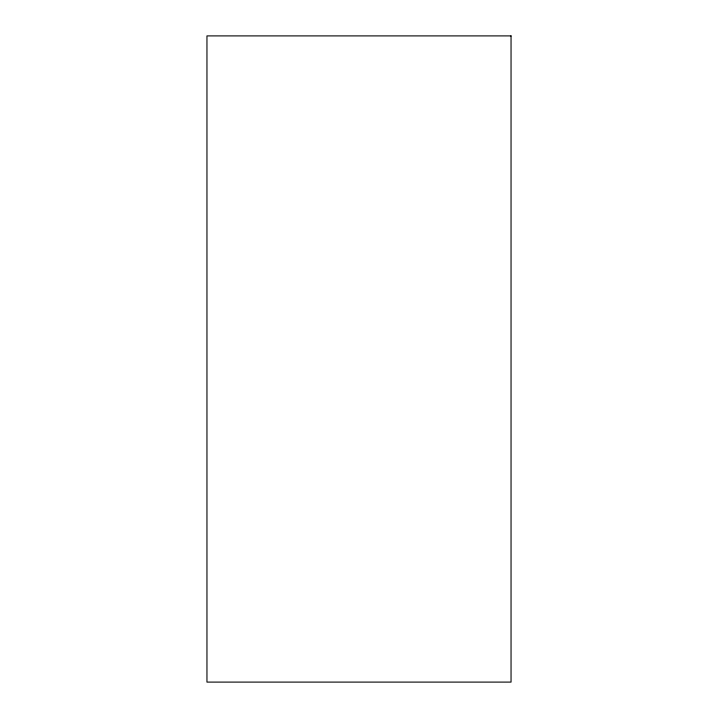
<?xml version="1.0" encoding="UTF-8"?>
<svg xmlns="http://www.w3.org/2000/svg" width="718" height="718" viewBox="0 0 718 718"><rect width="100%" height="100%" fill="white"/><g stroke="black" fill="none" stroke-linecap="round" stroke-linejoin="round"><path stroke-width="1.08" d="M511.045 35.9L206.955 35.9L206.955 682.1L511.045 682.1L511.045 35.9"/></g></svg>
